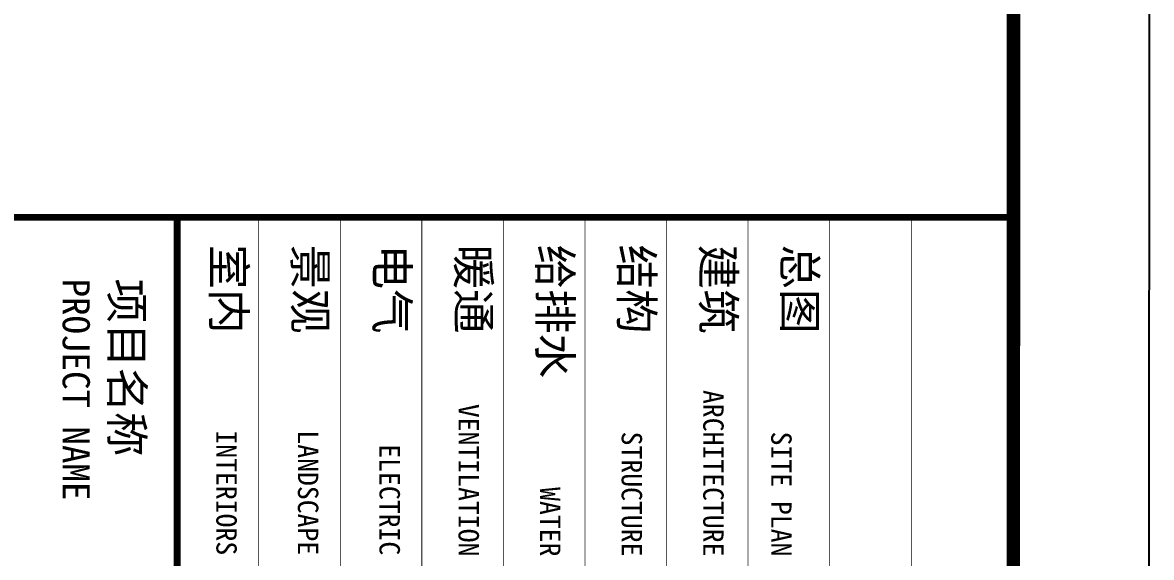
# Model space of a CAD drawing. Extents: x 115799 to 952918, y -190076 to 200966.
# Drawn here: x 273206 to 277358, y -52769 to -50801 of the extents above; entities that cross this region are included whole.
import ezdxf
from ezdxf.enums import TextEntityAlignment as Align

# ---------------------------------------------------------------- set-up
doc = ezdxf.new("R2010")
doc.units = 0
doc.header["$LTSCALE"] = 1000
doc.header["$MEASUREMENT"] = 0
for name, color, linetype in [('00-图签', 7, 'Continuous'), ('00-图签签名_10', 10, 'Continuous'), ('SHEET_LINE', 6, 'Continuous'), ('SHEET_TEXT', 7, 'Continuous')]:
    doc.layers.add(name, color=color, linetype=linetype)
doc.styles.add('A0-建筑图签$0$hwxh', font='STXIHEI.TTF')
doc.styles.add('华文细黑', font='STXIHEI.TTF', dxfattribs={"height": 10})

# ---------------------------------------------------------------- blocks, each defined once
blk = doc.blocks.new('图签-A1')
at = {"layer": 'SHEET_LINE', "const_width": 0.5}
for points in [[(-65, 573.835), (-65, 512.335), (0, 512.335), (0, 573.835)], [(-65, -0.165), (0, -0.165), (0, 512.335), (-65, 512.335)]]:
    blk.add_lwpolyline(points, close=True, dxfattribs=at)
at = {"layer": 'SHEET_LINE', "const_width": 0.05}
for points in [[(-65, 566.335), (0, 566.335)], [(-65, 560.335), (0, 560.335)], [(-65, 554.335), (0, 554.335)], [(-65, 548.335), (0, 548.335)], [(-65, 542.335), (0, 542.335)], [(-65, 536.335), (0, 536.335)], [(-65, 530.335), (0, 530.335)], [(-65, 524.335), (0, 524.335)], [(-65, 524.335), (0, 524.335)], [(-65, 518.335), (0, 518.335)], [(-65, 512.335), (0, 512.335)]]:
    blk.add_lwpolyline(points, dxfattribs=at)
at = {"layer": '00-图签签名_10', "style": 'A0-建筑图签$0$hwxh'}
for tag, p in [('曲佰忠', (-28.758, 153.542)), ('郭艳霞', (-28.758, 146.042)), ('关宝凤', (-28.758, 131.042)), ('李杰', (-28.758, 116.042)), ('李杰', (-28.758, 108.542))]:
    blk.add_attdef(tag, text='', height=2.3, dxfattribs=at).set_placement(p, align=Align.TOP_CENTER)
at = {"layer": 'SHEET_TEXT', "style": '华文细黑'}
for s, height, p in [('总图', 2.4, (-63, 559.335)), ('建筑', 2.4, (-63, 553.335)), ('结构', 2.4, (-63, 547.335)), ('给排水', 2.4, (-63, 541.335)), ('暖通', 2.4, (-63, 535.335)), ('电气', 2.4, (-63, 529.335)), ('景观', 2.4, (-63, 523.335)), ('室内', 2.4, (-63, 517.335)), ('项目名称', 2.4, (-60.5, 509.838)), ('PROJECT NAME', 2, (-60.5, 505.913))]:
    blk.add_text(s, height=height, dxfattribs=at).set_placement(p, align=Align.TOP_LEFT)
for s, p in [('SITE PLAN', (-40.056, 557.533)), ('ARCHITECTURE', (-40.056, 552.533)), ('STRUCTURE', (-40.056, 546.533)), ('WATER', (-40.056, 540.533)), ('VENTILATION', (-40.056, 534.533)), ('ELECTRIC', (-40.145, 528.721)), ('LANDSCAPE', (-40.145, 522.721)), ('INTERIORS', (-40.145, 516.721))]:
    blk.add_text(s, height=1.5, dxfattribs=at).set_placement(p, align=Align.TOP_RIGHT)

msp = doc.modelspace()

# ---------------------------------------------------------------- linework, layer by layer
at = {"layer": '00-图签'}
msp.add_lwpolyline([(247649.2, -55267.8), (277349.2, -55267.8), (277357.5, -13217.8), (247657.5, -13217.8)], close=True, dxfattribs=at)
at = {"layer": '00-图签', "const_width": 50}
msp.add_lwpolyline([(248149.2, -54767.8), (276849.2, -54767.8), (276857.5, -14467.8), (248157.5, -14467.8)], close=True, dxfattribs=at)

# ---------------------------------------------------------------- block references
at = {"xscale": 50, "yscale": 50, "zscale": 50, "rotation": 270}
msp.add_blockref('图签-A1', (248157.5, -54767.8), dxfattribs=at)

doc.saveas('drawing.dxf')
